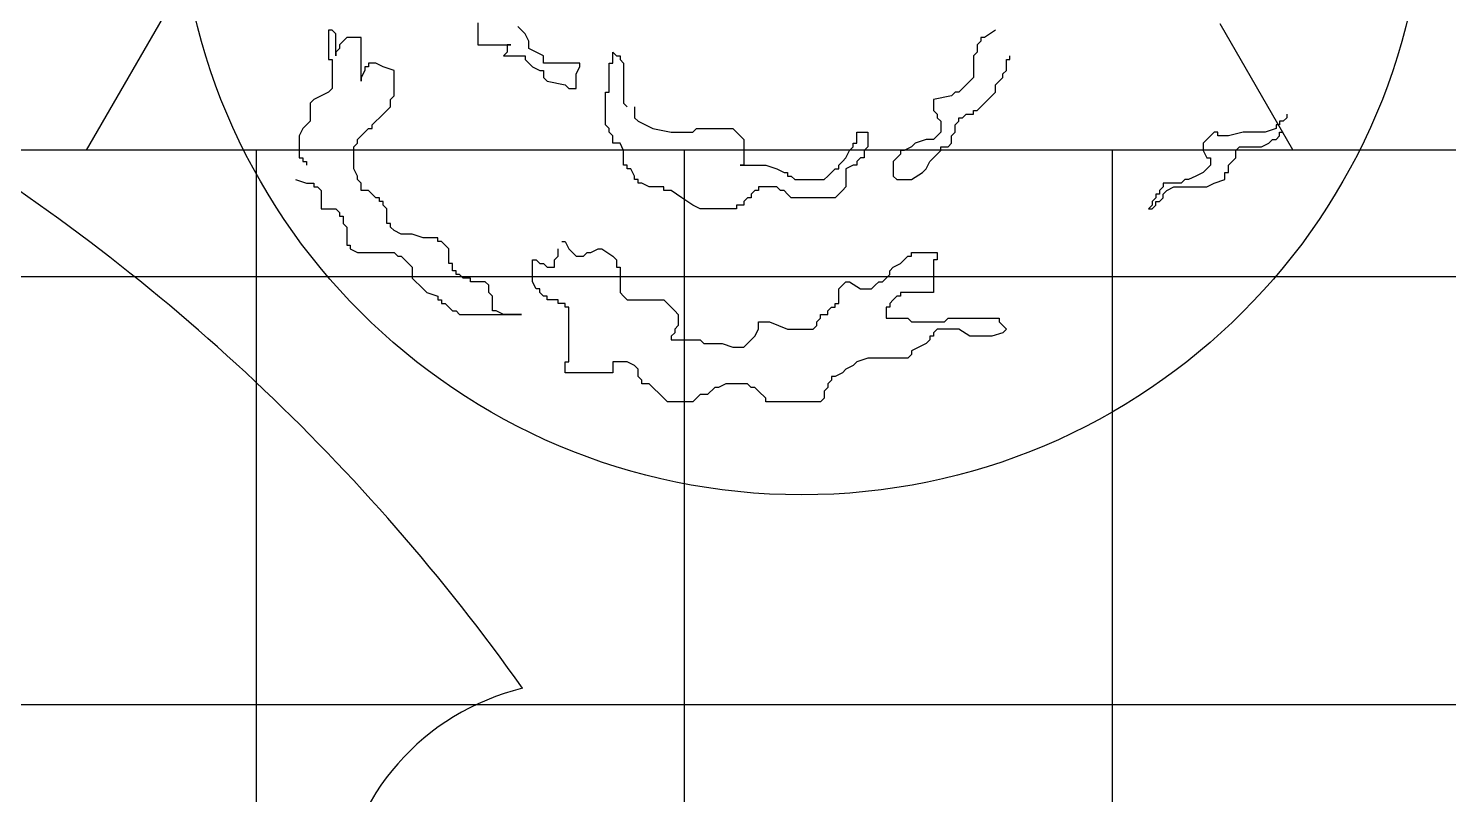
# Model space of a CAD drawing. Extents: x 941299 to 942979, y 2579300 to 2579597.
# Drawn here: x 941880.462 to 941884.149, y 2579407.709 to 2579409.697 of the extents above; entities that cross this region are included whole.
import ezdxf

# ---------------------------------------------------------------- set-up
doc = ezdxf.new("R2010")
doc.units = 0
doc.layers.add('fz', color=7, linetype='CONTINUOUS')
doc.layers.add('绿化工程', color=3, linetype='CONTINUOUS')

# ---------------------------------------------------------------- blocks, each defined once
blk = doc.blocks.new('dys')
at = {"layer": '绿化工程'}
for centre, radius, start, end in [((0, 0), 5.3048, 35.3736, 58.2438), ((4.4737, 2.4603), 0.6284, 103.6449, 313.9731)]:
    blk.add_arc(centre, radius, start, end, dxfattribs=at)
blk = doc.blocks.new('hg')
at = {"layer": '绿化工程', "color": 3}
for p, q in [((-0.8407, -0.3955), (-0.8407, -0.4523)), ((-0.7177, -0.4239), (-0.7366, -0.405)), ((-1.2192, -0.4144), (-1.2286, -0.4144)), ((-1.2286, -0.4144), (-1.2286, -0.4901)), ((-1.2097, -0.4239), (-1.2192, -0.4144)), ((-1.2097, -0.4806), (-1.2097, -0.4239)), ((-1.1813, -0.4333), (-1.1908, -0.4428)), ((-1.1435, -0.4333), (-1.1813, -0.4333)), ((-1.1435, -0.5468), (-1.1435, -0.4333)), ((-0.7082, -0.4428), (-0.7177, -0.4239)), ((0.4746, -0.4333), (0.4651, -0.4333)), ((0.4651, -0.4333), (0.4651, -0.4428)), ((0.503, -0.4144), (0.4746, -0.4333)), ((-1.2002, -0.4617), (-1.2097, -0.4712)), ((-1.2097, -0.4712), (-1.2097, -0.4806)), ((-1.1908, -0.4428), (-1.2002, -0.4523)), ((-1.2002, -0.4523), (-1.2002, -0.4617)), ((-0.8407, -0.4523), (-0.7555, -0.4523)), ((-0.765, -0.4712), (-0.7744, -0.4806)), ((-0.7555, -0.4523), (-0.765, -0.4523)), ((-0.765, -0.4523), (-0.765, -0.4712)), ((-0.7082, -0.4617), (-0.7082, -0.4428)), ((-0.6893, -0.4712), (-0.7082, -0.4617)), ((-0.6704, -0.4806), (-0.6893, -0.4712)), ((-0.4906, -0.4995), (-0.4906, -0.4712)), ((-0.4906, -0.4712), (-0.4811, -0.4806)), ((0.4557, -0.4712), (0.4462, -0.4806)), ((0.4651, -0.4428), (0.4557, -0.4523)), ((0.4557, -0.4523), (0.4557, -0.4712)), ((-1.2286, -0.4901), (-1.2192, -0.4901)), ((-1.2192, -0.4901), (-1.2192, -0.5657)), ((-1.1245, -0.509), (-1.134, -0.509)), ((-1.134, -0.509), (-1.134, -0.5185)), ((-1.1056, -0.4995), (-1.1245, -0.4995)), ((-1.1245, -0.4995), (-1.1245, -0.509)), ((-1.0867, -0.509), (-1.1056, -0.4995)), ((-1.0583, -0.5185), (-1.0867, -0.509)), ((-0.7744, -0.4806), (-0.7177, -0.4806)), ((-0.7177, -0.4806), (-0.7177, -0.4901)), ((-0.7177, -0.4901), (-0.6987, -0.509)), ((-0.6987, -0.509), (-0.6798, -0.5185)), ((-0.6704, -0.4995), (-0.6704, -0.4806)), ((-0.5757, -0.4995), (-0.6704, -0.4995)), ((-0.5852, -0.5279), (-0.5757, -0.509)), ((-0.5757, -0.509), (-0.5757, -0.4995)), ((-0.5, -0.5752), (-0.5, -0.4995)), ((-0.5, -0.4995), (-0.4906, -0.4995)), ((-0.4811, -0.4806), (-0.4716, -0.4806)), ((-0.4716, -0.4806), (-0.4716, -0.4901)), ((-0.4716, -0.4901), (-0.4622, -0.4995)), ((-0.4622, -0.4995), (-0.4622, -0.6036)), ((0.4462, -0.4806), (0.4462, -0.5374)), ((0.5314, -0.5185), (0.5314, -0.4901)), ((0.5314, -0.4901), (0.5408, -0.4901)), ((0.5408, -0.4901), (0.5408, -0.4806)), ((-1.134, -0.5185), (-1.1435, -0.5374)), ((-1.1435, -0.5374), (-1.1435, -0.5468)), ((-1.0583, -0.5846), (-1.0583, -0.5185)), ((-0.6798, -0.5185), (-0.6704, -0.5185)), ((-0.6704, -0.5185), (-0.6704, -0.5374)), ((-0.6704, -0.5374), (-0.6609, -0.5468)), ((-0.6609, -0.5468), (-0.6136, -0.5563)), ((-0.5852, -0.5657), (-0.5852, -0.5279)), ((0.4462, -0.5374), (0.4273, -0.5563)), ((0.503, -0.5563), (0.5124, -0.5468)), ((0.5124, -0.5468), (0.5219, -0.5374)), ((0.5219, -0.5279), (0.5314, -0.5185)), ((0.5219, -0.5374), (0.5219, -0.5279)), ((-1.2476, -0.5846), (-1.2665, -0.5941)), ((-1.2286, -0.5752), (-1.2476, -0.5846)), ((-1.2192, -0.5657), (-1.2286, -0.5752)), ((-1.0678, -0.5941), (-1.0583, -0.5846)), ((-0.6136, -0.5563), (-0.6041, -0.5657)), ((-0.6041, -0.5657), (-0.5852, -0.5657)), ((-0.5095, -0.6603), (-0.5095, -0.5752)), ((-0.5095, -0.5752), (-0.5, -0.5752)), ((0.3894, -0.5846), (0.3421, -0.5941)), ((0.3989, -0.5752), (0.3894, -0.5846)), ((0.4083, -0.5752), (0.3989, -0.5752)), ((0.4178, -0.5657), (0.4083, -0.5752)), ((0.4273, -0.5563), (0.4178, -0.5657)), ((0.484, -0.5941), (0.503, -0.5752)), ((0.503, -0.5752), (0.503, -0.5563)), ((-1.2665, -0.5941), (-1.2759, -0.6036)), ((-1.2759, -0.6036), (-1.2759, -0.6508)), ((-1.0867, -0.6319), (-1.0772, -0.6225)), ((-1.0772, -0.6225), (-1.0678, -0.613)), ((-1.0678, -0.613), (-1.0678, -0.5941)), ((-0.4622, -0.6036), (-0.4527, -0.613)), ((-0.4338, -0.613), (-0.4338, -0.6414)), ((0.3421, -0.5941), (0.3421, -0.6225)), ((0.3421, -0.6225), (0.3516, -0.6319)), ((0.4462, -0.6319), (0.4462, -0.6225)), ((0.4462, -0.6225), (0.4557, -0.6225)), ((0.4557, -0.6225), (0.4651, -0.613)), ((0.4651, -0.613), (0.484, -0.5941)), ((-1.2854, -0.6603), (-1.2949, -0.6697)), ((-1.2759, -0.6508), (-1.2854, -0.6603)), ((-1.1151, -0.6603), (-1.1056, -0.6508)), ((-1.1151, -0.6697), (-1.1151, -0.6603)), ((-1.1056, -0.6508), (-1.0962, -0.6414)), ((-1.0962, -0.6414), (-1.0867, -0.6319)), ((-0.5, -0.6697), (-0.5095, -0.6603)), ((-0.4338, -0.6414), (-0.4243, -0.6508)), ((-0.4243, -0.6508), (-0.3865, -0.6697)), ((0.3516, -0.6319), (0.3516, -0.6414)), ((0.3516, -0.6414), (0.361, -0.6508)), ((0.361, -0.6508), (0.361, -0.6792)), ((0.3989, -0.6603), (0.4083, -0.6508)), ((0.3989, -0.6792), (0.3989, -0.6603)), ((0.4083, -0.6508), (0.4083, -0.6414)), ((0.4083, -0.6414), (0.4178, -0.6414)), ((0.4178, -0.6414), (0.4273, -0.6319)), ((0.4273, -0.6319), (0.4462, -0.6319)), ((1.241, -0.6603), (1.2316, -0.6603)), ((1.2316, -0.6603), (1.2316, -0.6697)), ((1.2505, -0.6508), (1.241, -0.6508)), ((1.241, -0.6508), (1.241, -0.6603)), ((1.2599, -0.6414), (1.2505, -0.6508)), ((1.2599, -0.6319), (1.2599, -0.6414)), ((-1.2949, -0.6697), (-1.3043, -0.6887)), ((-1.3043, -0.6887), (-1.3043, -0.7454)), ((-1.1529, -0.6981), (-1.1435, -0.6887)), ((-1.1529, -0.7076), (-1.1529, -0.6981)), ((-1.1435, -0.6887), (-1.134, -0.6792)), ((-1.134, -0.6792), (-1.1245, -0.6697)), ((-1.1245, -0.6697), (-1.1151, -0.6697)), ((-0.5, -0.6792), (-0.5, -0.6697)), ((-0.4906, -0.6887), (-0.5, -0.6792)), ((-0.4906, -0.7076), (-0.4906, -0.6887)), ((-0.3865, -0.6697), (-0.3392, -0.6792)), ((-0.3392, -0.6792), (-0.2824, -0.6792)), ((-0.2824, -0.6792), (-0.2729, -0.6697)), ((-0.2729, -0.6697), (-0.1783, -0.6697)), ((-0.1783, -0.6697), (-0.1689, -0.6792)), ((-0.1689, -0.6792), (-0.1594, -0.6887)), ((-0.1594, -0.6887), (-0.1499, -0.6981)), ((-0.1499, -0.6981), (-0.1499, -0.7643)), ((0.1434, -0.7076), (0.1434, -0.6792)), ((0.1434, -0.6792), (0.1718, -0.6792)), ((0.1718, -0.6792), (0.1718, -0.717)), ((0.3232, -0.6981), (0.2948, -0.7076)), ((0.3421, -0.6981), (0.3232, -0.6981)), ((0.3516, -0.6887), (0.3421, -0.6981)), ((0.361, -0.6792), (0.3516, -0.6887)), ((0.3894, -0.6887), (0.3989, -0.6792)), ((0.3894, -0.7076), (0.3894, -0.6887)), ((1.0518, -0.6981), (1.0423, -0.7076)), ((1.0707, -0.6792), (1.0518, -0.6981)), ((1.0802, -0.6792), (1.0707, -0.6792)), ((1.0802, -0.6887), (1.0802, -0.6792)), ((1.1085, -0.6887), (1.0802, -0.6887)), ((1.1464, -0.6792), (1.1085, -0.6887)), ((1.2032, -0.6792), (1.1464, -0.6792)), ((1.2316, -0.6697), (1.2032, -0.6792)), ((1.2126, -0.7076), (1.2221, -0.6981)), ((1.2221, -0.6981), (1.2316, -0.6981)), ((1.2316, -0.6981), (1.241, -0.6887)), ((1.241, -0.6887), (1.241, -0.6792)), ((1.241, -0.6792), (1.2505, -0.6792)), ((-1.1624, -0.717), (-1.1529, -0.7076)), ((-1.1624, -0.7738), (-1.1624, -0.717)), ((-0.4716, -0.7076), (-0.4906, -0.7076)), ((-0.4622, -0.7265), (-0.4716, -0.7076)), ((-0.4622, -0.7643), (-0.4622, -0.7265)), ((0.115, -0.7454), (0.1245, -0.7265)), ((0.1245, -0.7265), (0.1339, -0.717)), ((0.1339, -0.717), (0.1339, -0.7076)), ((0.1339, -0.7076), (0.1434, -0.7076)), ((0.1718, -0.717), (0.1623, -0.7265)), ((0.1623, -0.7265), (0.1623, -0.7454)), ((0.2569, -0.7359), (0.2475, -0.7454)), ((0.2664, -0.7265), (0.2569, -0.7265)), ((0.2569, -0.7265), (0.2569, -0.7359)), ((0.2853, -0.717), (0.2664, -0.7265)), ((0.2948, -0.7076), (0.2853, -0.717)), ((0.3421, -0.7454), (0.361, -0.7265)), ((0.361, -0.7265), (0.361, -0.717)), ((0.361, -0.717), (0.38, -0.717)), ((0.38, -0.717), (0.3894, -0.7076)), ((1.0423, -0.7076), (1.0423, -0.7265)), ((1.0423, -0.7265), (1.0518, -0.7454)), ((1.1275, -0.7265), (1.1369, -0.717)), ((1.1275, -0.7454), (1.1275, -0.7265)), ((1.1369, -0.717), (1.1937, -0.717)), ((1.1937, -0.717), (1.2126, -0.7076)), ((-1.3043, -0.7454), (-1.2949, -0.7454)), ((-1.2949, -0.7454), (-1.2949, -0.7548)), ((-1.2949, -0.7548), (-1.2854, -0.7548)), ((-1.2854, -0.7548), (-1.2854, -0.7643)), ((-1.1529, -0.7927), (-1.1624, -0.7738)), ((-0.4527, -0.7643), (-0.4622, -0.7643)), ((-0.4527, -0.7738), (-0.4527, -0.7643)), ((-0.4433, -0.7738), (-0.4527, -0.7738)), ((-0.4338, -0.7927), (-0.4433, -0.7738)), ((-0.1499, -0.7643), (-0.1594, -0.7643)), ((-0.1594, -0.7643), (-0.0932, -0.7643)), ((-0.0932, -0.7643), (-0.0648, -0.7738)), ((-0.0648, -0.7738), (-0.0458, -0.7832)), ((0.0677, -0.7927), (0.0866, -0.7738)), ((0.0866, -0.7738), (0.0961, -0.7738)), ((0.0961, -0.7643), (0.1056, -0.7548)), ((0.0961, -0.7738), (0.0961, -0.7643)), ((0.1056, -0.7548), (0.115, -0.7454)), ((0.1339, -0.7643), (0.115, -0.7738)), ((0.115, -0.7738), (0.115, -0.821)), ((0.1434, -0.7643), (0.1339, -0.7643)), ((0.1529, -0.7454), (0.1434, -0.7548)), ((0.1434, -0.7548), (0.1434, -0.7643)), ((0.1623, -0.7454), (0.1529, -0.7454)), ((0.2475, -0.7454), (0.238, -0.7548)), ((0.238, -0.7548), (0.238, -0.7927)), ((0.3137, -0.7832), (0.3232, -0.7738)), ((0.3232, -0.7738), (0.3326, -0.7548)), ((0.3326, -0.7548), (0.3421, -0.7454)), ((1.0612, -0.7643), (1.0423, -0.7832)), ((1.0518, -0.7454), (1.0612, -0.7454)), ((1.0612, -0.7454), (1.0612, -0.7643)), ((1.1085, -0.7643), (1.1275, -0.7454)), ((1.1085, -0.7832), (1.1085, -0.7643)), ((-1.3138, -0.8021), (-1.2854, -0.8116)), ((-1.1529, -0.8021), (-1.1529, -0.7927)), ((-1.1435, -0.8116), (-1.1529, -0.8021)), ((-0.4338, -0.8021), (-0.4338, -0.7927)), ((-0.4243, -0.8021), (-0.4338, -0.8021)), ((-0.4243, -0.8116), (-0.4243, -0.8021)), ((-0.0458, -0.7832), (-0.0364, -0.7832)), ((-0.0364, -0.7832), (-0.0364, -0.7927)), ((-0.0364, -0.7927), (-0.0269, -0.7927)), ((-0.0269, -0.7927), (-0.0175, -0.8021)), ((-0.0175, -0.8021), (0.0582, -0.8021)), ((0.0582, -0.8021), (0.0677, -0.7927)), ((0.238, -0.7927), (0.2475, -0.8021)), ((0.2475, -0.8021), (0.2853, -0.8021)), ((0.2853, -0.8021), (0.3137, -0.7832)), ((0.995, -0.8021), (0.9855, -0.8116)), ((1.0045, -0.8021), (0.995, -0.8021)), ((1.0234, -0.7927), (1.0045, -0.8021)), ((1.0423, -0.7832), (1.0234, -0.7927)), ((1.0707, -0.8116), (1.0991, -0.8021)), ((1.0991, -0.8021), (1.0991, -0.7832)), ((1.0991, -0.7832), (1.1085, -0.7832)), ((-1.2854, -0.8116), (-1.2665, -0.8116)), ((-1.2665, -0.8116), (-1.2665, -0.821)), ((-1.2665, -0.821), (-1.257, -0.821)), ((-1.257, -0.821), (-1.2476, -0.8305)), ((-1.2476, -0.8305), (-1.2476, -0.8778)), ((-1.1435, -0.8305), (-1.1435, -0.8116)), ((-1.1245, -0.8305), (-1.1435, -0.8305)), ((-1.1151, -0.84), (-1.1245, -0.8305)), ((-1.1056, -0.8494), (-1.1151, -0.84)), ((-0.4149, -0.8116), (-0.4243, -0.8116)), ((-0.3959, -0.821), (-0.4149, -0.8116)), ((-0.3581, -0.821), (-0.3959, -0.821)), ((-0.3581, -0.8305), (-0.3581, -0.821)), ((-0.3392, -0.8305), (-0.3581, -0.8305)), ((-0.3108, -0.8494), (-0.3392, -0.8305)), ((-0.1215, -0.8305), (-0.131, -0.84)), ((-0.131, -0.84), (-0.131, -0.8494)), ((-0.1121, -0.8305), (-0.1215, -0.8305)), ((-0.0648, -0.821), (-0.1121, -0.821)), ((-0.1121, -0.821), (-0.1121, -0.8305)), ((-0.0553, -0.8305), (-0.0648, -0.821)), ((-0.0458, -0.8305), (-0.0553, -0.8305)), ((-0.0364, -0.84), (-0.0458, -0.8305)), ((-0.0269, -0.8494), (-0.0364, -0.84)), ((0.0961, -0.84), (0.0866, -0.8494)), ((0.1056, -0.8305), (0.0961, -0.84)), ((0.115, -0.821), (0.1056, -0.8305)), ((0.9288, -0.84), (0.9193, -0.84)), ((0.9193, -0.84), (0.9193, -0.8494)), ((0.9382, -0.821), (0.9288, -0.8305)), ((0.9288, -0.8305), (0.9288, -0.84)), ((0.9855, -0.8116), (0.9382, -0.8116)), ((0.9382, -0.8116), (0.9382, -0.821)), ((0.9382, -0.84), (0.9477, -0.8305)), ((0.9382, -0.8494), (0.9382, -0.84)), ((0.9477, -0.8305), (0.9666, -0.821)), ((0.9666, -0.821), (1.0518, -0.821)), ((1.0518, -0.821), (1.0707, -0.8116)), ((-1.2476, -0.8778), (-1.2097, -0.8778)), ((-1.2097, -0.8778), (-1.2002, -0.8872)), ((-1.0962, -0.8494), (-1.1056, -0.8494)), ((-1.0962, -0.8589), (-1.0962, -0.8494)), ((-1.0867, -0.8589), (-1.0962, -0.8589)), ((-1.0867, -0.8683), (-1.0867, -0.8589)), ((-1.0772, -0.8778), (-1.0867, -0.8683)), ((-1.0772, -0.9156), (-1.0772, -0.8778)), ((-0.2824, -0.8683), (-0.3108, -0.8494)), ((-0.2635, -0.8778), (-0.2824, -0.8683)), ((-0.1689, -0.8778), (-0.2635, -0.8778)), ((-0.1499, -0.8683), (-0.1689, -0.8683)), ((-0.1689, -0.8683), (-0.1689, -0.8778)), ((-0.1405, -0.8494), (-0.1499, -0.8589)), ((-0.1499, -0.8589), (-0.1499, -0.8683)), ((-0.131, -0.8494), (-0.1405, -0.8494)), ((0.0866, -0.8494), (-0.0269, -0.8494)), ((0.9098, -0.8683), (0.9004, -0.8778)), ((0.9004, -0.8778), (0.9098, -0.8778)), ((0.9193, -0.8494), (0.9098, -0.8589)), ((0.9098, -0.8589), (0.9098, -0.8683)), ((0.9098, -0.8778), (0.9193, -0.8683)), ((0.9193, -0.8683), (0.9193, -0.8589)), ((0.9193, -0.8589), (0.9288, -0.8589)), ((0.9288, -0.8589), (0.9382, -0.8494)), ((-1.2002, -0.8872), (-1.2002, -0.8967)), ((-1.2002, -0.8967), (-1.1908, -0.8967)), ((-1.1908, -0.8967), (-1.1908, -0.9156)), ((-1.1908, -0.9156), (-1.1813, -0.9251)), ((-1.0678, -0.9156), (-1.0772, -0.9156)), ((-1.0678, -0.9251), (-1.0678, -0.9156)), ((-1.1813, -0.9251), (-1.1813, -0.9723)), ((-1.0583, -0.9345), (-1.0678, -0.9251)), ((-1.0394, -0.944), (-1.0583, -0.9345)), ((-1.011, -0.944), (-1.0394, -0.944)), ((-0.9826, -0.9534), (-1.011, -0.944)), ((-0.9448, -0.9534), (-0.9826, -0.9534)), ((-0.9448, -0.9629), (-0.9448, -0.9534)), ((-1.1813, -0.9723), (-1.1719, -0.9723)), ((-1.1719, -0.9723), (-1.1719, -0.9818)), ((-1.1719, -0.9818), (-1.1529, -0.9912)), ((-1.1529, -0.9912), (-1.0583, -0.9912)), ((-1.0583, -0.9912), (-1.0488, -1.0007)), ((-0.9353, -0.9629), (-0.9448, -0.9629)), ((-0.9258, -0.9723), (-0.9353, -0.9629)), ((-0.9164, -0.9818), (-0.9258, -0.9723)), ((-0.9164, -1.0196), (-0.9164, -0.9818)), ((-0.6325, -1.0007), (-0.6325, -0.9818)), ((-0.623, -0.9629), (-0.6136, -0.9629)), ((-0.6136, -0.9629), (-0.6041, -0.9818)), ((-0.6041, -0.9818), (-0.5947, -0.9912)), ((-0.5947, -0.9912), (-0.5852, -1.0007)), ((-0.5663, -1.0007), (-0.5568, -0.9912)), ((-0.5568, -0.9912), (-0.5473, -0.9912)), ((-0.5473, -0.9912), (-0.5284, -0.9818)), ((-0.5284, -0.9818), (-0.519, -0.9818)), ((-0.519, -0.9818), (-0.4906, -1.0007)), ((0.2853, -1.0007), (0.2853, -0.9912)), ((0.2853, -0.9912), (0.3516, -0.9912)), ((0.3516, -0.9912), (0.3516, -1.0102)), ((-1.0488, -1.0007), (-1.0394, -1.0007)), ((-1.0394, -1.0007), (-1.0299, -1.0102)), ((-1.0299, -1.0102), (-1.0205, -1.0196)), ((-1.0205, -1.0196), (-1.011, -1.0291)), ((-1.011, -1.0291), (-1.011, -1.0574)), ((-0.9069, -1.0196), (-0.9164, -1.0196)), ((-0.9069, -1.0385), (-0.9069, -1.0196)), ((-0.6987, -1.0669), (-0.6987, -1.0102)), ((-0.6987, -1.0102), (-0.6893, -1.0102)), ((-0.6893, -1.0102), (-0.6798, -1.0196)), ((-0.6798, -1.0196), (-0.6704, -1.0196)), ((-0.6704, -1.0196), (-0.6609, -1.0291)), ((-0.6609, -1.0291), (-0.642, -1.0291)), ((-0.642, -1.0102), (-0.6325, -1.0007)), ((-0.642, -1.0291), (-0.642, -1.0102)), ((-0.5852, -1.0007), (-0.5663, -1.0007)), ((-0.4906, -1.0007), (-0.4811, -1.0102)), ((-0.4811, -1.0102), (-0.4811, -1.0291)), ((-0.4811, -1.0291), (-0.4716, -1.0291)), ((-0.4716, -1.0291), (-0.4716, -1.0953)), ((0.2286, -1.0385), (0.238, -1.0291)), ((0.238, -1.0291), (0.2569, -1.0196)), ((0.2569, -1.0196), (0.2664, -1.0102)), ((0.2664, -1.0102), (0.2759, -1.0007)), ((0.2759, -1.0007), (0.2853, -1.0007)), ((0.3516, -1.0102), (0.3421, -1.0102)), ((0.3421, -1.0102), (0.3421, -1.0953)), ((-1.011, -1.0574), (-1.0015, -1.0669)), ((-1.0015, -1.0669), (-0.9921, -1.0763)), ((-0.8974, -1.0385), (-0.9069, -1.0385)), ((-0.8974, -1.048), (-0.8974, -1.0385)), ((-0.888, -1.048), (-0.8974, -1.048)), ((-0.8785, -1.0574), (-0.888, -1.048)), ((-0.8596, -1.0574), (-0.8785, -1.0574)), ((-0.8596, -1.0669), (-0.8596, -1.0574)), ((-0.8218, -1.0669), (-0.8596, -1.0669)), ((-0.8123, -1.0763), (-0.8218, -1.0669)), ((-0.6893, -1.0858), (-0.6987, -1.0669)), ((0.1056, -1.0763), (0.115, -1.0669)), ((0.115, -1.0669), (0.1245, -1.0669)), ((0.1245, -1.0669), (0.1529, -1.0858)), ((0.1907, -1.0763), (0.2002, -1.0669)), ((0.2002, -1.0669), (0.2096, -1.0669)), ((0.2096, -1.0669), (0.2191, -1.0574)), ((0.2191, -1.0574), (0.2286, -1.048)), ((0.2286, -1.048), (0.2286, -1.0385)), ((-0.9921, -1.0763), (-0.9731, -1.0953)), ((-0.9731, -1.0953), (-0.9448, -1.1047)), ((-0.9448, -1.1047), (-0.9448, -1.1142)), ((-0.8123, -1.0953), (-0.8123, -1.0763)), ((-0.8028, -1.1047), (-0.8123, -1.0953)), ((-0.8028, -1.1425), (-0.8028, -1.1047)), ((-0.6798, -1.0858), (-0.6893, -1.0858)), ((-0.6798, -1.0953), (-0.6798, -1.0858)), ((-0.6704, -1.1047), (-0.6798, -1.0953)), ((-0.6609, -1.1047), (-0.6704, -1.1047)), ((-0.6609, -1.1142), (-0.6609, -1.1047)), ((-0.4716, -1.0953), (-0.4622, -1.1047)), ((-0.4622, -1.1047), (-0.4527, -1.1142)), ((0.0961, -1.0858), (0.1056, -1.0763)), ((0.0961, -1.1236), (0.0961, -1.0858)), ((0.1529, -1.0858), (0.1812, -1.0858)), ((0.1812, -1.0858), (0.1907, -1.0763)), ((0.2475, -1.1047), (0.238, -1.1142)), ((0.2569, -1.1047), (0.2475, -1.1047)), ((0.3421, -1.0953), (0.2569, -1.0953)), ((0.2569, -1.0953), (0.2569, -1.1047)), ((-0.9448, -1.1142), (-0.9353, -1.1142)), ((-0.9353, -1.1142), (-0.9353, -1.1236)), ((-0.9353, -1.1236), (-0.9258, -1.1236)), ((-0.9258, -1.1236), (-0.9164, -1.1331)), ((-0.9164, -1.1331), (-0.9069, -1.1425)), ((-0.9069, -1.1425), (-0.8974, -1.1425)), ((-0.8974, -1.1425), (-0.888, -1.152)), ((-0.7934, -1.1425), (-0.8028, -1.1425)), ((-0.7744, -1.152), (-0.7934, -1.1425)), ((-0.6325, -1.1142), (-0.6609, -1.1142)), ((-0.6325, -1.1236), (-0.6325, -1.1142)), ((-0.6136, -1.1236), (-0.6325, -1.1236)), ((-0.6136, -1.1331), (-0.6136, -1.1236)), ((-0.6041, -1.1331), (-0.6136, -1.1331)), ((-0.6041, -1.2749), (-0.6041, -1.1331)), ((-0.4527, -1.1142), (-0.3581, -1.1142)), ((-0.3581, -1.1142), (-0.3392, -1.1331)), ((-0.3392, -1.1331), (-0.3297, -1.1425)), ((-0.3297, -1.1425), (-0.3203, -1.152)), ((0.0677, -1.1425), (0.0772, -1.1331)), ((0.0677, -1.152), (0.0677, -1.1425)), ((0.0772, -1.1331), (0.0866, -1.1331)), ((0.0866, -1.1331), (0.0866, -1.1236)), ((0.0866, -1.1236), (0.0961, -1.1236)), ((0.2286, -1.1331), (0.2191, -1.1331)), ((0.2191, -1.1331), (0.2191, -1.1615)), ((0.238, -1.1142), (0.2286, -1.1236)), ((0.2286, -1.1236), (0.2286, -1.1331)), ((-0.888, -1.152), (-0.7271, -1.152)), ((-0.7271, -1.152), (-0.7744, -1.152)), ((-0.3203, -1.152), (-0.3203, -1.1804)), ((-0.1121, -1.1898), (-0.1121, -1.1709)), ((-0.1121, -1.1709), (-0.0837, -1.1709)), ((-0.0837, -1.1709), (-0.0364, -1.1898)), ((0.0393, -1.1709), (0.0488, -1.1615)), ((0.0393, -1.1804), (0.0393, -1.1709)), ((0.0488, -1.1615), (0.0488, -1.152)), ((0.0488, -1.152), (0.0677, -1.152)), ((0.2191, -1.1615), (0.2759, -1.1615)), ((0.2759, -1.1615), (0.2853, -1.1709)), ((0.2853, -1.1709), (0.3705, -1.1709)), ((0.3705, -1.1709), (0.38, -1.1615)), ((0.38, -1.1615), (0.5124, -1.1615)), ((0.5124, -1.1615), (0.5124, -1.1709)), ((0.5124, -1.1709), (0.5219, -1.1804)), ((-0.3297, -1.1993), (-0.3392, -1.2087)), ((-0.3392, -1.2087), (-0.3392, -1.2182)), ((-0.3203, -1.1804), (-0.3297, -1.1898)), ((-0.3297, -1.1898), (-0.3297, -1.1993)), ((-0.131, -1.2182), (-0.1215, -1.2087)), ((-0.1215, -1.2087), (-0.1121, -1.1898)), ((-0.0364, -1.1898), (0.0299, -1.1898)), ((0.0299, -1.1898), (0.0393, -1.1804)), ((0.3421, -1.2087), (0.3326, -1.2087)), ((0.3326, -1.2087), (0.3326, -1.2182)), ((0.3516, -1.1898), (0.3421, -1.1993)), ((0.3421, -1.1993), (0.3421, -1.2087)), ((0.4083, -1.1898), (0.3516, -1.1898)), ((0.4367, -1.2087), (0.4083, -1.1898)), ((0.4935, -1.2087), (0.4367, -1.2087)), ((0.5219, -1.1993), (0.4935, -1.2087)), ((0.5219, -1.1804), (0.5314, -1.1898)), ((0.5314, -1.1898), (0.5219, -1.1993)), ((-0.3392, -1.2182), (-0.2635, -1.2182)), ((-0.2635, -1.2182), (-0.254, -1.2276)), ((-0.254, -1.2276), (-0.2067, -1.2276)), ((-0.2067, -1.2276), (-0.1783, -1.2371)), ((-0.1783, -1.2371), (-0.1499, -1.2371)), ((-0.1499, -1.2371), (-0.1405, -1.2276)), ((-0.1405, -1.2276), (-0.131, -1.2182)), ((0.3043, -1.2371), (0.2853, -1.2466)), ((0.2853, -1.2466), (0.2853, -1.256)), ((0.3232, -1.2276), (0.3043, -1.2371)), ((0.3326, -1.2182), (0.3232, -1.2276)), ((-0.6136, -1.3033), (-0.6136, -1.2749)), ((-0.6136, -1.2749), (-0.6041, -1.2749)), ((-0.4527, -1.2749), (-0.4906, -1.2749)), ((-0.4906, -1.2749), (-0.4906, -1.3033)), ((-0.4338, -1.2844), (-0.4527, -1.2749)), ((-0.4243, -1.2938), (-0.4338, -1.2844)), ((0.1339, -1.2844), (0.115, -1.2938)), ((0.1434, -1.2749), (0.1339, -1.2844)), ((0.1718, -1.2655), (0.1434, -1.2749)), ((0.2759, -1.2655), (0.1718, -1.2655)), ((0.2853, -1.256), (0.2759, -1.2655)), ((-0.4906, -1.3033), (-0.6136, -1.3033)), ((-0.4243, -1.3127), (-0.4243, -1.2938)), ((-0.4149, -1.3222), (-0.4243, -1.3127)), ((-0.4149, -1.3317), (-0.4149, -1.3222)), ((0.0772, -1.3222), (0.0677, -1.3317)), ((0.0866, -1.3127), (0.0772, -1.3127)), ((0.0772, -1.3127), (0.0772, -1.3222)), ((0.1056, -1.3033), (0.0866, -1.3127)), ((0.115, -1.2938), (0.1056, -1.3033)), ((-0.3959, -1.3317), (-0.4149, -1.3317)), ((-0.3581, -1.3695), (-0.3959, -1.3317)), ((-0.2635, -1.36), (-0.2729, -1.3695)), ((-0.2446, -1.36), (-0.2635, -1.36)), ((-0.2256, -1.3411), (-0.2446, -1.36)), ((-0.2162, -1.3411), (-0.2256, -1.3411)), ((-0.1972, -1.3317), (-0.2162, -1.3411)), ((-0.1405, -1.3317), (-0.1972, -1.3317)), ((-0.131, -1.3411), (-0.1405, -1.3317)), ((-0.1215, -1.3411), (-0.131, -1.3411)), ((-0.1121, -1.3506), (-0.1215, -1.3411)), ((-0.0932, -1.3695), (-0.1121, -1.3506)), ((0.0677, -1.3411), (0.0582, -1.3506)), ((0.0582, -1.3506), (0.0582, -1.3695)), ((0.0677, -1.3317), (0.0677, -1.3411)), ((-0.3486, -1.3789), (-0.3581, -1.3695)), ((-0.2824, -1.3789), (-0.3486, -1.3789)), ((-0.2729, -1.3695), (-0.2824, -1.3789)), ((-0.0932, -1.3789), (-0.0932, -1.3695)), ((0.0488, -1.3789), (-0.0932, -1.3789)), ((0.0582, -1.3695), (0.0488, -1.3789))]:
    blk.add_line(p, q, dxfattribs=at)
blk.add_circle((0, 0), 1.62, dxfattribs=at)

msp = doc.modelspace()

# ---------------------------------------------------------------- hatches: boundary and pattern name
at = {"layer": '绿化工程'}
h = msp.add_hatch(dxfattribs=at)
h.set_pattern_fill('HEX', color=9, scale=0.25, style=0)
h.set_pattern_definition([(0, (0, 0), (0, 1.374815), [0.79375, -1.5875]), (120, (0, 0), (-1.1906247155, -0.6874075), [0.79375, -1.5875]), (60, (0.7937, 0), (-1.1906247155, 0.6874075), [0.79375, -1.5875])])
h.paths.add_polyline_path([(941846.7134, 2579411.88137), (941846.7134, 2579409.38137), (941909.2134, 2579409.38137), (941909.2134, 2579411.88137)])
h = msp.add_hatch(dxfattribs=at)
h.set_pattern_fill('ANSI37', color=9, scale=0.35, angle=45, style=0)
h.paths.add_polyline_path([(941846.7134, 2579409.38137), (941846.7134, 2579404.38137), (941909.2134, 2579404.38137), (941909.2134, 2579409.38137)])

# ---------------------------------------------------------------- linework, layer by layer
at = {"layer": 'fz', "color": 8}
msp.add_line((941784.2134, 2579409.38137), (942084.2134, 2579409.38137), dxfattribs=at)

# ---------------------------------------------------------------- block references
at = {"layer": 'fz'}
for name, p in [('hg', (941882.46953, 2579410.10646)), ('dys', (941877.41938, 2579404.91349))]:
    msp.add_blockref(name, p, dxfattribs=at)

doc.saveas('drawing.dxf')
